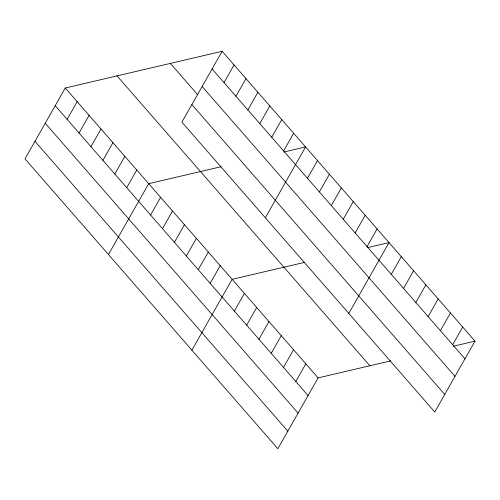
<?xml version="1.0" encoding="UTF-8"?>
<svg xmlns="http://www.w3.org/2000/svg" width="500" height="500" viewBox="0 0 500 500"><rect width="100%" height="100%" fill="white"/><g stroke="black" fill="none" stroke-linecap="round" stroke-linejoin="round"><path stroke-width="0.75" d="M222.138 51.275L181.9 122.112L434.756 411.987L475 341.144L222.138 51.275L65.244 88.012L25 158.856L277.863 448.725L318.1 377.887L390.625 360.906M67.125 119.35L77.162 101.681M79.044 133.019L89.081 115.344M90.962 146.681L101.006 129.012M102.888 160.344L112.925 142.675M114.806 174.013L124.844 156.344M126.725 187.675L136.762 170.006M108.444 254.513L148.688 183.675L221.206 166.688M224.025 82.606L234.062 64.938M150.569 215.006L160.606 197.338M235.944 96.275L245.981 78.606M162.488 228.675L172.525 211.006M247.862 109.938L257.9 92.269M174.406 242.338L184.45 224.669M259.781 123.606L269.825 105.938M186.331 256.006L196.369 238.337M271.706 137.269L281.744 119.6M198.25 269.669L208.287 252M283.625 150.938L293.663 133.269M210.169 283.337L220.206 265.669M265.344 217.769L305.581 146.931L284.012 151.981M191.887 350.169L232.131 279.331L304.65 262.35M307.469 178.269L317.506 160.6M234.375 311.081L244.412 293.412M319.387 191.931L329.425 174.262M246.656 325.163L256.694 307.488M331.306 205.6L341.344 187.925M258.938 339.237L268.975 321.569M343.225 219.262L353.269 201.594M271.219 353.319L281.256 335.65M355.15 232.931L365.188 215.256M283.5 367.4L293.538 349.731M367.069 246.594L377.106 228.925M295.781 381.481L305.819 363.806M348.787 313.431L389.025 242.587L367.456 247.644M391.269 274.337L401.312 256.669M403.556 288.419L413.594 270.75M415.838 302.5L425.875 284.831M428.119 316.575L438.156 298.906M440.4 330.656L450.438 312.987M452.681 344.738L462.719 327.069M453.425 346.2L475 341.144M212.1 68.944L464.963 358.819M202.138 86.487L454.994 376.362M170.362 63.4L197.681 94.712M191.863 104.569L444.725 394.438M117.019 75.888L369.881 365.763M65.244 88.012L318.1 377.887M55.206 105.688L308.062 395.556M45.237 123.231L298.094 413.106M34.969 141.306L287.825 431.181"/></g></svg>
